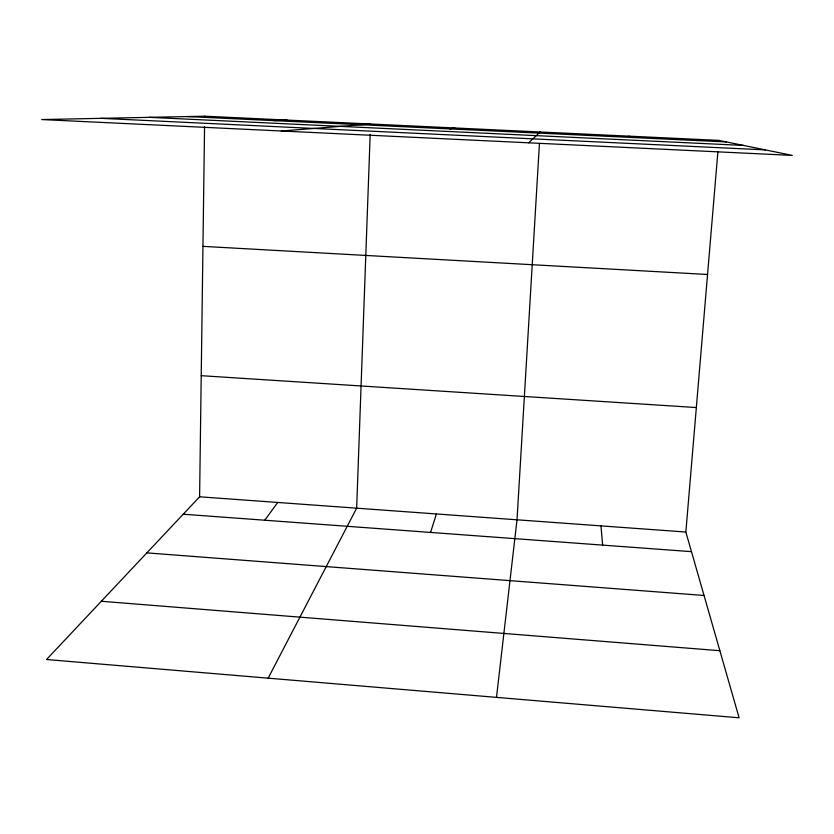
<?xml version="1.0" encoding="UTF-8"?>
<svg xmlns="http://www.w3.org/2000/svg" width="834" height="834" viewBox="0 0 834 834"><rect width="100%" height="100%" fill="white"/><g stroke="black" fill="none" stroke-linecap="round" stroke-linejoin="round"><path stroke-width="1.25" d="M717.876 151.996L685.85 532.029L739.101 717.793L46.537 659.517L199.597 496.803L204.559 126.622M370.181 134.42L356.65 508.177L268.152 678.167M539.442 143.584L517.017 519.801L496.491 697.38M430.563 532.436L436.411 513.963M264.764 520.228L277.712 502.464M528.714 142.812L540.13 131.98M449.578 128.895L454.874 127.977M281.277 130.99L370.567 124.005M273.938 120.628L287.177 120.086M187.619 116.562L726.445 141.936M149.38 117.344L743.521 145.429M100.924 118.334L765.351 149.891M202.954 246.364L707.555 274.48M201.223 375.686L696.338 407.545M199.597 496.803L685.85 532.029M183.219 514.213L691.48 551.66M146.847 552.879L704.032 595.476M101.331 601.272L719.867 650.708M628.982 136.161L632.13 137.495M600.97 525.879L602.648 545.113M204.705 116.207L41.7 119.554L792.3 155.405L718.856 140.383L204.705 116.207"/></g></svg>
